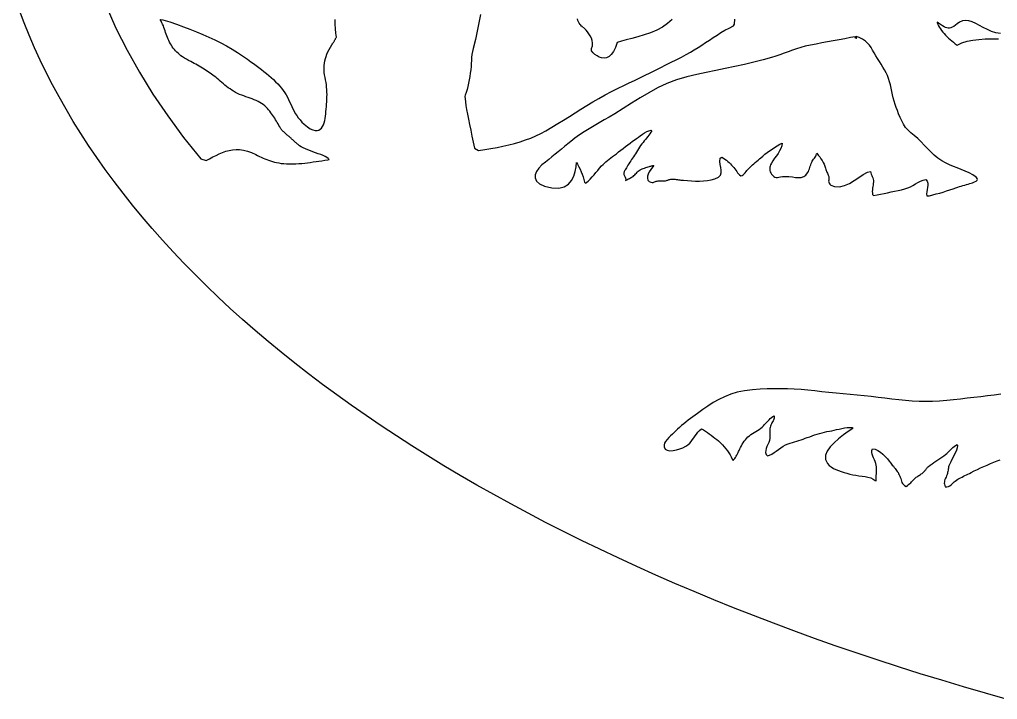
# Model space of a CAD drawing. Extents: x 0.3 to 24.3, y 0.4 to 12.4.
# Drawn here: x 0.49 to 6.41, y 1.11 to 5.23 of the extents above; entities that cross this region are included whole.
import ezdxf

# ---------------------------------------------------------------- set-up
doc = ezdxf.new("R2010")
doc.units = 0
doc.linetypes.add('0', pattern=[0])
doc.layers.add('1', color=7, linetype='0')

msp = doc.modelspace()

# ---------------------------------------------------------------- linework, layer by layer
at = {"layer": '1'}
for points in [[(6.474617, 1.112035), (6.340584, 1.149877), (6.207527, 1.188451), (6.075447, 1.22788), (5.944344, 1.268163), (5.814461, 1.3093), (5.68531, 1.351293), (5.557625, 1.394139), (5.430672, 1.437718), (5.305183, 1.482152), (5.180672, 1.527318), (5.057381, 1.573339), (4.93531, 1.620214), (4.814217, 1.667821), (4.694588, 1.716161), (4.57618, 1.765233), (4.458992, 1.81516), (4.343025, 1.865697), (4.228523, 1.917089), (4.115242, 1.969213), (4.003426, 2.021947), (3.89283, 2.075536), (3.783699, 2.129735), (3.676033, 2.184667), (3.569588, 2.240209), (3.464851, 2.296605), (3.361336, 2.35349), (3.259285, 2.411107), (3.158943, 2.469335), (3.059822, 2.528295), (2.96241, 2.587865), (2.866463, 2.647923), (2.77198, 2.708714), (2.679207, 2.770116), (2.587898, 2.832006), (2.498299, 2.894628), (2.410408, 2.957616), (2.323982, 3.021337), (2.239021, 3.085546), (2.156013, 3.150243), (2.074471, 3.21555), (1.994881, 3.281346), (1.916756, 3.347631), (1.84034, 3.414403), (1.765633, 3.481664), (1.692879, 3.549413), (1.62159, 3.61765), (1.552254, 3.686376), (1.484627, 3.755467), (1.418709, 3.824925), (1.3545, 3.894872), (1.292244, 3.965306), (1.231941, 4.035985), (1.173103, 4.107152), (1.116463, 4.178685), (1.061287, 4.250463), (1.008308, 4.322728), (0.957039, 4.395238), (0.907478, 4.468114), (0.859871, 4.541234), (0.814217, 4.61472), (0.770515, 4.688451), (0.728523, 4.762547), (0.688728, 4.836766), (0.650642, 4.911351), (0.61451, 4.98618), (0.580086, 5.061131), (0.547859, 5.136327), (0.517586, 5.211766), (0.489021, 5.28745)], [(1.012703, 5.314305), (1.073006, 5.179784), (1.140388, 5.046117), (1.215096, 4.912694), (1.297371, 4.780248), (1.386726, 4.64829), (1.482918, 4.517308), (1.587166, 4.386937), (1.619637, 4.378026), (1.639656, 4.388524), (1.659676, 4.3989), (1.679207, 4.408788), (1.698494, 4.418065), (1.718269, 4.426488), (1.738045, 4.433568), (1.758064, 4.439183), (1.77906, 4.442967), (1.800301, 4.444798), (1.822273, 4.444188), (1.845467, 4.441014), (1.869392, 4.434911), (1.895027, 4.425756), (1.920418, 4.413671), (1.931404, 4.408055), (1.942146, 4.402562), (1.953133, 4.397313), (1.963875, 4.392308), (1.975105, 4.387425), (1.986092, 4.382909), (1.997322, 4.378636), (2.009041, 4.37473), (2.021248, 4.37119), (2.033455, 4.367772), (2.046394, 4.364842), (2.060066, 4.362523), (2.073982, 4.360326), (2.089119, 4.358861), (2.105721, 4.35764), (2.125496, 4.35703), (2.144295, 4.356908), (2.162849, 4.357518), (2.180916, 4.358617), (2.198738, 4.360082), (2.216316, 4.361791), (2.233406, 4.363988), (2.250496, 4.366307), (2.26783, 4.368749), (2.285408, 4.371312), (2.302742, 4.373876), (2.32032, 4.376317), (2.338631, 4.378636), (2.357185, 4.380834), (2.36451, 4.384496), (2.35865, 4.390111), (2.350349, 4.395726), (2.339851, 4.401464), (2.3274, 4.407201), (2.313484, 4.41306), (2.298347, 4.418797), (2.282722, 4.424657), (2.266365, 4.430638), (2.25074, 4.436498), (2.235115, 4.442601), (2.220467, 4.448583), (2.207039, 4.454564), (2.19532, 4.460668), (2.185555, 4.466649), (2.180428, 4.470555), (2.176277, 4.473851), (2.172371, 4.477269), (2.168221, 4.480687), (2.164314, 4.484105), (2.160164, 4.487645), (2.156258, 4.491185), (2.152351, 4.494725), (2.148689, 4.498387), (2.144783, 4.501927), (2.140877, 4.505345), (2.137215, 4.508885), (2.133797, 4.512425), (2.130135, 4.515843), (2.126717, 4.518895), (2.12281, 4.522191), (2.119148, 4.525365), (2.115242, 4.528661), (2.110847, 4.532079), (2.106697, 4.535619), (2.102303, 4.539281), (2.097908, 4.542943), (2.093513, 4.546727), (2.089363, 4.550389), (2.085457, 4.554051), (2.081795, 4.557836), (2.078377, 4.561376), (2.075203, 4.564916), (2.072762, 4.568456), (2.07032, 4.572728), (2.065193, 4.581517), (2.06031, 4.590184), (2.055428, 4.598851), (2.050545, 4.607518), (2.045418, 4.616063), (2.040291, 4.624608), (2.03492, 4.633153), (2.029305, 4.641576), (2.023689, 4.650121), (2.01783, 4.658666), (2.011482, 4.667211), (2.004646, 4.675633), (1.99781, 4.684178), (1.990242, 4.692723), (1.982674, 4.701512), (1.974129, 4.709569), (1.964851, 4.716893), (1.955086, 4.723607), (1.944344, 4.729833), (1.933601, 4.735448), (1.922127, 4.740697), (1.910164, 4.74558), (1.897957, 4.75034), (1.885506, 4.754857), (1.873055, 4.759374), (1.860359, 4.76389), (1.84742, 4.768529), (1.834724, 4.773412), (1.822273, 4.778295), (1.809822, 4.784032), (1.797615, 4.790135), (1.785896, 4.796727), (1.774666, 4.803685), (1.763924, 4.811009), (1.753426, 4.818578), (1.743172, 4.82639), (1.733406, 4.834325), (1.723885, 4.842381), (1.714119, 4.850438), (1.704842, 4.858495), (1.695808, 4.866429), (1.686775, 4.874242), (1.677254, 4.88181), (1.668465, 4.889012), (1.65992, 4.89536), (1.651375, 4.901464), (1.643074, 4.907567), (1.634285, 4.913548), (1.625252, 4.919652), (1.616219, 4.925633), (1.606941, 4.931615), (1.597664, 4.937596), (1.587898, 4.943456), (1.577888, 4.949193), (1.567879, 4.955052), (1.557625, 4.960668), (1.547371, 4.966283), (1.536873, 4.971654), (1.525642, 4.977391), (1.512215, 4.984349), (1.499519, 4.991307), (1.488045, 4.998387), (1.477058, 5.005467), (1.467049, 5.012425), (1.457771, 5.019628), (1.449226, 5.026952), (1.44117, 5.034398), (1.43409, 5.042089), (1.42701, 5.050023), (1.420418, 5.058202), (1.414558, 5.066625), (1.408699, 5.075414), (1.403328, 5.084447), (1.397957, 5.093968), (1.393074, 5.103856), (1.38868, 5.113744), (1.384773, 5.123631), (1.381111, 5.133641), (1.377693, 5.143651), (1.374031, 5.153661), (1.370857, 5.163548), (1.367683, 5.173558), (1.364021, 5.183446), (1.360115, 5.193334), (1.355965, 5.202977), (1.351326, 5.212499), (1.346443, 5.222142), (1.341072, 5.23142), (1.357185, 5.230443), (1.399422, 5.216893), (1.440681, 5.202977), (1.481453, 5.188451), (1.521492, 5.173436), (1.560799, 5.157811), (1.598885, 5.141698), (1.636238, 5.125096), (1.672859, 5.107762), (1.708504, 5.08994), (1.742928, 5.071507), (1.776375, 5.052342), (1.808601, 5.032567), (1.839851, 5.012303), (1.869881, 4.991307), (1.890388, 4.976293), (1.906258, 4.964452), (1.922371, 4.952611), (1.93824, 4.94077), (1.953865, 4.928929), (1.969246, 4.916844), (1.984383, 4.904881), (1.999275, 4.892674), (2.01368, 4.880223), (2.027351, 4.867772), (2.040535, 4.855077), (2.052986, 4.842137), (2.065193, 4.828954), (2.07618, 4.815404), (2.086433, 4.801854), (2.095955, 4.788182), (2.104256, 4.77451), (2.111824, 4.760594), (2.11866, 4.746678), (2.125252, 4.732762), (2.131844, 4.718724), (2.138435, 4.704808), (2.145027, 4.69077), (2.152107, 4.676976), (2.159676, 4.663182), (2.167976, 4.649632), (2.177254, 4.636205), (2.187996, 4.623021), (2.199715, 4.610082), (2.213631, 4.596776), (2.232918, 4.581029), (2.250252, 4.569798), (2.265633, 4.562474), (2.279305, 4.558812), (2.291512, 4.558568), (2.30201, 4.561254), (2.310799, 4.566503), (2.318367, 4.574071), (2.324959, 4.58347), (2.330086, 4.594335), (2.33448, 4.60642), (2.337898, 4.619237), (2.340584, 4.632787), (2.342537, 4.646092), (2.344002, 4.660008), (2.345467, 4.674779), (2.346931, 4.689549), (2.348152, 4.704198), (2.349373, 4.718968), (2.350349, 4.733617), (2.351082, 4.748265), (2.351326, 4.762914), (2.35157, 4.777562), (2.351326, 4.792211), (2.350594, 4.806859), (2.349373, 4.821507), (2.347908, 4.836156), (2.345955, 4.850926), (2.343269, 4.865575), (2.340096, 4.880956), (2.337166, 4.896459), (2.335213, 4.911351), (2.334236, 4.926), (2.333992, 4.94016), (2.33448, 4.954076), (2.335945, 4.96787), (2.338387, 4.981542), (2.341805, 4.995091), (2.345955, 5.008641), (2.351082, 5.022313), (2.35743, 5.036229), (2.36451, 5.050023), (2.37281, 5.064549), (2.381844, 5.079076), (2.38575, 5.084935), (2.387459, 5.087743), (2.389412, 5.09055), (2.391121, 5.093358), (2.39283, 5.096288), (2.394539, 5.099095), (2.396248, 5.102025), (2.397713, 5.104955), (2.399422, 5.107762), (2.400887, 5.110692), (2.402351, 5.113622), (2.403816, 5.116429), (2.405281, 5.119359), (2.406746, 5.122167), (2.408211, 5.125096), (2.405525, 5.149755), (2.403328, 5.176366), (2.401863, 5.204076), (2.401131, 5.232396)], [(3.281013, 5.262303), (3.2649, 5.181127), (3.250252, 5.111669), (3.238045, 5.056981), (3.229988, 5.019994), (3.227303, 5.001073), (3.226814, 4.984227), (3.225838, 4.966161), (3.224373, 4.946996), (3.222176, 4.92722), (3.219734, 4.906957), (3.216805, 4.886449), (3.213387, 4.865941), (3.209236, 4.845922), (3.204597, 4.826268), (3.199715, 4.807714), (3.194344, 4.790135), (3.18824, 4.774022), (3.187508, 4.765111), (3.187996, 4.751561), (3.189949, 4.733617), (3.193123, 4.711766), (3.197029, 4.68662), (3.202156, 4.658422), (3.208015, 4.627904), (3.214851, 4.595067), (3.222176, 4.560643), (3.2295, 4.525243), (3.237556, 4.488866), (3.245613, 4.452367), (3.270027, 4.438329), (3.307625, 4.444066), (3.344978, 4.45017), (3.381599, 4.457006), (3.417488, 4.46433), (3.452888, 4.472508), (3.487556, 4.48142), (3.521492, 4.491185), (3.554207, 4.502049), (3.586189, 4.51389), (3.617195, 4.526952), (3.646736, 4.541112), (3.676277, 4.557225), (3.713142, 4.578832), (3.749031, 4.600804), (3.784676, 4.622777), (3.819832, 4.644872), (3.854988, 4.667089), (3.890144, 4.689061), (3.925545, 4.711034), (3.961678, 4.73264), (3.998299, 4.754003), (4.035896, 4.774999), (4.074715, 4.795751), (4.114754, 4.815892), (4.14991, 4.832616), (4.182137, 4.847875), (4.214119, 4.863256), (4.246101, 4.878758), (4.278084, 4.894261), (4.310066, 4.909764), (4.341805, 4.925267), (4.373543, 4.941136), (4.405037, 4.956761), (4.436531, 4.972508), (4.467781, 4.9885), (4.498543, 5.004369), (4.528328, 5.01975), (4.552742, 5.033177), (4.576424, 5.047338), (4.599617, 5.061986), (4.622566, 5.077001), (4.645515, 5.092259), (4.668221, 5.10764), (4.69117, 5.122899), (4.714363, 5.137914), (4.738045, 5.152562), (4.762459, 5.166722), (4.787849, 5.180272), (4.813972, 5.192845), (4.820564, 5.203221), (4.820808, 5.213475), (4.821785, 5.223973), (4.822762, 5.234715)], [(4.441658, 5.232274), (4.415291, 5.207372), (4.384041, 5.186009), (4.349373, 5.167577), (4.312019, 5.151952), (4.273933, 5.138646), (4.235603, 5.127416), (4.198738, 5.117406), (4.164803, 5.108739), (4.135017, 5.100804), (4.109871, 5.093358), (4.099373, 5.062352), (4.08741, 5.037694), (4.073982, 5.019628), (4.060066, 5.007298), (4.045174, 5.000218), (4.030281, 4.997655), (4.015388, 4.998998), (4.000984, 5.003514), (3.987312, 5.010839), (3.974861, 5.019994), (3.963631, 5.03037), (3.954109, 5.041356), (3.954842, 5.055516), (3.959724, 5.072118), (3.960701, 5.088475), (3.958504, 5.104222), (3.953377, 5.119115), (3.946541, 5.133153), (3.938484, 5.145848), (3.929695, 5.157323), (3.92115, 5.166966), (3.913338, 5.174901), (3.906746, 5.18076), (3.902596, 5.184422), (3.901375, 5.185521), (3.900398, 5.186376), (3.897713, 5.188573), (3.894051, 5.192113), (3.889656, 5.196874), (3.884773, 5.202611), (3.879646, 5.209569), (3.875008, 5.217259), (3.871101, 5.225926), (3.868416, 5.235204)], [(6.43116, 5.146703), (6.40406, 5.151219), (6.377449, 5.15952), (6.352303, 5.170384), (6.327644, 5.182714), (6.304207, 5.195287), (6.281746, 5.207128), (6.260262, 5.217015), (6.23951, 5.223973), (6.219978, 5.226659), (6.20118, 5.224217), (6.183601, 5.215428), (6.170174, 5.205297), (6.158455, 5.196874), (6.148201, 5.19016), (6.138924, 5.185033), (6.130379, 5.181615), (6.122566, 5.179906), (6.114754, 5.179784), (6.106941, 5.181005), (6.098885, 5.183934), (6.089851, 5.188329), (6.079842, 5.194188), (6.068611, 5.201512), (6.055672, 5.210179), (6.047127, 5.216039), (6.047371, 5.214818), (6.047859, 5.213719), (6.048347, 5.212621), (6.048836, 5.2114), (6.049324, 5.210301), (6.049568, 5.209203), (6.050056, 5.208104), (6.050301, 5.206883), (6.051033, 5.205907), (6.051521, 5.204686), (6.05201, 5.20371), (6.052498, 5.202367), (6.052742, 5.20139), (6.05616, 5.194188), (6.061775, 5.184178), (6.067635, 5.174413), (6.074471, 5.164891), (6.081795, 5.155492), (6.089607, 5.146337), (6.097908, 5.137181), (6.106941, 5.128392), (6.115974, 5.119481), (6.126228, 5.110936), (6.136482, 5.102269), (6.147224, 5.093846), (6.157967, 5.085423), (6.169441, 5.077001), (6.197762, 5.089574), (6.2295, 5.099706), (6.264168, 5.106908), (6.300789, 5.111669), (6.339119, 5.114476), (6.379158, 5.115575), (6.419685, 5.115697)], [(6.43409, 2.962132), (6.393562, 2.956639), (6.352791, 2.951268), (6.312019, 2.946263), (6.271004, 2.941381), (6.229988, 2.936742), (6.188972, 2.932225), (6.147713, 2.927587), (6.106209, 2.92307), (6.062996, 2.919286), (6.02076, 2.917211), (5.979256, 2.916844), (5.93824, 2.917943), (5.897469, 2.920262), (5.856453, 2.923436), (5.815681, 2.927587), (5.773933, 2.932103), (5.731941, 2.937352), (5.689705, 2.942357), (5.647713, 2.946996), (5.605476, 2.951268), (5.56324, 2.955174), (5.52076, 2.959081), (5.478035, 2.962987), (5.435555, 2.967137), (5.392342, 2.97141), (5.349617, 2.976293), (5.306648, 2.981664), (5.264656, 2.98618), (5.223396, 2.98972), (5.182625, 2.992284), (5.141853, 2.993871), (5.101326, 2.994481), (5.060066, 2.994359), (5.01783, 2.99326), (4.974861, 2.991185), (4.929451, 2.988256), (4.881355, 2.982152), (4.83741, 2.972997), (4.797127, 2.960912), (4.759773, 2.946263), (4.724617, 2.929296), (4.691414, 2.910497), (4.659431, 2.889867), (4.627693, 2.868016), (4.595955, 2.844945), (4.581062, 2.834203), (4.567146, 2.823949), (4.55323, 2.813695), (4.539314, 2.803441), (4.525887, 2.792943), (4.512703, 2.782201), (4.499763, 2.771581), (4.487312, 2.760472), (4.475349, 2.748998), (4.465584, 2.739476), (4.455574, 2.730199), (4.444344, 2.720067), (4.432869, 2.709325), (4.421638, 2.698216), (4.411385, 2.686986), (4.40284, 2.675878), (4.396736, 2.665013), (4.393318, 2.654759), (4.394051, 2.642308), (4.400887, 2.629491), (4.413094, 2.621922), (4.429207, 2.618871), (4.448006, 2.619725), (4.468025, 2.623631), (4.488533, 2.629857), (4.50782, 2.637547), (4.524666, 2.646092), (4.538338, 2.654637), (4.549324, 2.665013), (4.558601, 2.675756), (4.566658, 2.686742), (4.574226, 2.69785), (4.581306, 2.709081), (4.589119, 2.720189), (4.597908, 2.730931), (4.608406, 2.741429), (4.620369, 2.751439), (4.632576, 2.74558), (4.644295, 2.737035), (4.656013, 2.728734), (4.667732, 2.720555), (4.679207, 2.712499), (4.690681, 2.704198), (4.701668, 2.696019), (4.712654, 2.687474), (4.722664, 2.678563), (4.734627, 2.667577), (4.74659, 2.655614), (4.75782, 2.643529), (4.768074, 2.631444), (4.777351, 2.619237), (4.78614, 2.606664), (4.793465, 2.59409), (4.800056, 2.581273), (4.80616, 2.567967), (4.811531, 2.559667), (4.817146, 2.564916), (4.822273, 2.571141), (4.826912, 2.578099), (4.831062, 2.585546), (4.834969, 2.593114), (4.838631, 2.600682), (4.841805, 2.607762), (4.844978, 2.614354), (4.847908, 2.620214), (4.852547, 2.629613), (4.85743, 2.639012), (4.862312, 2.648534), (4.867683, 2.658055), (4.873299, 2.667455), (4.879158, 2.67661), (4.886238, 2.685521), (4.893562, 2.694066), (4.901619, 2.702367), (4.910896, 2.709569), (4.920174, 2.716405), (4.929939, 2.722997), (4.939949, 2.729222), (4.949959, 2.735448), (4.959969, 2.741918), (4.969734, 2.748509), (4.979256, 2.755345), (4.987556, 2.762792), (4.995613, 2.770482), (5.002937, 2.777806), (5.010017, 2.785131), (5.016853, 2.792455), (5.023445, 2.799657), (5.030281, 2.806737), (5.037117, 2.813695), (5.045174, 2.820531), (5.053474, 2.827001), (5.061287, 2.831029), (5.061531, 2.823827), (5.060555, 2.817113), (5.05909, 2.811009), (5.056648, 2.80515), (5.053719, 2.799535), (5.050789, 2.793797), (5.047371, 2.787816), (5.043953, 2.78159), (5.041023, 2.774755), (5.038338, 2.767674), (5.036385, 2.760228), (5.035164, 2.752782), (5.034431, 2.745214), (5.033943, 2.737645), (5.033943, 2.729833), (5.034187, 2.72202), (5.034187, 2.71433), (5.034431, 2.706639), (5.034187, 2.695165), (5.031746, 2.681981), (5.027351, 2.669408), (5.022224, 2.657201), (5.016853, 2.645116), (5.012459, 2.633153), (5.009285, 2.620946), (5.008308, 2.608617), (5.011238, 2.595799), (5.019539, 2.587865), (5.032967, 2.592381), (5.046394, 2.599217), (5.059822, 2.607518), (5.073494, 2.616918), (5.087166, 2.626805), (5.10157, 2.636815), (5.11573, 2.64597), (5.130135, 2.654271), (5.145271, 2.660741), (5.157967, 2.66538), (5.170662, 2.669652), (5.183846, 2.673802), (5.197029, 2.677831), (5.210457, 2.681859), (5.22364, 2.685887), (5.23658, 2.690038), (5.249275, 2.69431), (5.261482, 2.698949), (5.276131, 2.704198), (5.291023, 2.709325), (5.305916, 2.714452), (5.320564, 2.719335), (5.335457, 2.724095), (5.350349, 2.728246), (5.364998, 2.73203), (5.37989, 2.735326), (5.394783, 2.738133), (5.408943, 2.740453), (5.423347, 2.743382), (5.438484, 2.746922), (5.454597, 2.750707), (5.470711, 2.754247), (5.487068, 2.757176), (5.503181, 2.759252), (5.518562, 2.759984), (5.532722, 2.75913), (5.537361, 2.75327), (5.509773, 2.735082), (5.479988, 2.714574), (5.450691, 2.691991), (5.423103, 2.667821), (5.399666, 2.642797), (5.382088, 2.61704), (5.372322, 2.591405), (5.372322, 2.565892), (5.384285, 2.541356), (5.394539, 2.530126), (5.406258, 2.520726), (5.419685, 2.512303), (5.434334, 2.504857), (5.450203, 2.498265), (5.467049, 2.492406), (5.483894, 2.486913), (5.501472, 2.482152), (5.518562, 2.477391), (5.536385, 2.473363), (5.554695, 2.470311), (5.573738, 2.467626), (5.592781, 2.465062), (5.611336, 2.462132), (5.628914, 2.458592), (5.645515, 2.453954), (5.660408, 2.447606), (5.672615, 2.439549), (5.679207, 2.437474), (5.678963, 2.447972), (5.679207, 2.458348), (5.679451, 2.468846), (5.679695, 2.479222), (5.679939, 2.489598), (5.679939, 2.500218), (5.679939, 2.510594), (5.679939, 2.521214), (5.679207, 2.531713), (5.67701, 2.542089), (5.673103, 2.552953), (5.668221, 2.564061), (5.662849, 2.575292), (5.657967, 2.586644), (5.65406, 2.597997), (5.652351, 2.608861), (5.653084, 2.619481), (5.657234, 2.629735), (5.672371, 2.628392), (5.688972, 2.621312), (5.704597, 2.61118), (5.71949, 2.598729), (5.733406, 2.584935), (5.746346, 2.570653), (5.75782, 2.556371), (5.76783, 2.543309), (5.776375, 2.532079), (5.782722, 2.52451), (5.787849, 2.518163), (5.792976, 2.511815), (5.797859, 2.505589), (5.802254, 2.49912), (5.806648, 2.492772), (5.811043, 2.486302), (5.814705, 2.479711), (5.818367, 2.472875), (5.822029, 2.465795), (5.824715, 2.45847), (5.827156, 2.45078), (5.829109, 2.442967), (5.831551, 2.435033), (5.834236, 2.427464), (5.838142, 2.42014), (5.843513, 2.413671), (5.850838, 2.407689), (5.860115, 2.402806), (5.868172, 2.408666), (5.875252, 2.414403), (5.881599, 2.420018), (5.887703, 2.425511), (5.893074, 2.430882), (5.898689, 2.436498), (5.90406, 2.442113), (5.910164, 2.44785), (5.916756, 2.454076), (5.921394, 2.458348), (5.926033, 2.461766), (5.930672, 2.465184), (5.936043, 2.468358), (5.94117, 2.471654), (5.946297, 2.475072), (5.951668, 2.478246), (5.956551, 2.481542), (5.961433, 2.485082), (5.965828, 2.488988), (5.970222, 2.492894), (5.97364, 2.496556), (5.976326, 2.50034), (5.978767, 2.504003), (5.981209, 2.507665), (5.98365, 2.511205), (5.98658, 2.514989), (5.989998, 2.518773), (5.995857, 2.523412), (6.006111, 2.531957), (6.017097, 2.54038), (6.028572, 2.548558), (6.040291, 2.556493), (6.052498, 2.564549), (6.064217, 2.572362), (6.076424, 2.580297), (6.087654, 2.588231), (6.09864, 2.596288), (6.106453, 2.603002), (6.113777, 2.609715), (6.120857, 2.616673), (6.127937, 2.623754), (6.135262, 2.630712), (6.142586, 2.63767), (6.150642, 2.644383), (6.159187, 2.650609), (6.168465, 2.65659), (6.171883, 2.650731), (6.169197, 2.637181), (6.164803, 2.623143), (6.158699, 2.608983), (6.151863, 2.594579), (6.144295, 2.580174), (6.136726, 2.566136), (6.12989, 2.55222), (6.123787, 2.538671), (6.119637, 2.527928), (6.117683, 2.520848), (6.116219, 2.514012), (6.114998, 2.507298), (6.114021, 2.500707), (6.112801, 2.493993), (6.11158, 2.487523), (6.109871, 2.480809), (6.107918, 2.474095), (6.105232, 2.467259), (6.10157, 2.459569), (6.098396, 2.452001), (6.095467, 2.444798), (6.093025, 2.437596), (6.09156, 2.430394), (6.091072, 2.423192), (6.09156, 2.415746), (6.093513, 2.408055), (6.097176, 2.399999), (6.106941, 2.399755), (6.116707, 2.402928), (6.125008, 2.407079), (6.132088, 2.412084), (6.13868, 2.417699), (6.144783, 2.42368), (6.150887, 2.429662), (6.15699, 2.435521), (6.164558, 2.441258), (6.172371, 2.446141), (6.180916, 2.45078), (6.189705, 2.455297), (6.198738, 2.459691), (6.207527, 2.464086), (6.21656, 2.46848), (6.225594, 2.472875), (6.234627, 2.477147), (6.242928, 2.481542), (6.25367, 2.487035), (6.272469, 2.496434), (6.291756, 2.505712), (6.311287, 2.514745), (6.331306, 2.523656), (6.351326, 2.532323), (6.371346, 2.540746), (6.391365, 2.549047), (6.41114, 2.556981), (6.430672, 2.564549)]]:
    msp.add_lwpolyline(points, dxfattribs=at)
msp.add_lwpolyline([(4.356941, 4.254003), (4.36158, 4.254247), (4.366463, 4.254369), (4.371346, 4.254247), (4.376472, 4.254247), (4.381599, 4.254125), (4.386971, 4.254125), (4.392097, 4.254369), (4.397224, 4.254613), (4.402351, 4.255345), (4.407478, 4.256444), (4.411873, 4.257787), (4.416267, 4.259374), (4.420418, 4.260839), (4.424568, 4.262181), (4.429451, 4.263402), (4.434334, 4.264134), (4.440437, 4.264501), (4.446541, 4.264867), (4.452888, 4.264745), (4.459969, 4.264134), (4.467049, 4.26328), (4.474373, 4.262181), (4.481697, 4.261205), (4.488777, 4.260106), (4.495613, 4.259252), (4.511726, 4.257665), (4.536385, 4.255467), (4.560555, 4.254003), (4.584969, 4.253148), (4.609138, 4.25327), (4.633064, 4.254491), (4.656258, 4.257176), (4.679207, 4.261205), (4.701912, 4.26682), (4.723396, 4.276586), (4.735359, 4.288793), (4.739998, 4.303075), (4.739754, 4.318944), (4.736824, 4.336156), (4.73365, 4.3541), (4.731697, 4.372533), (4.733894, 4.39121), (4.742683, 4.397435), (4.752937, 4.392552), (4.762703, 4.386571), (4.771492, 4.379735), (4.779793, 4.372289), (4.787849, 4.364476), (4.795418, 4.356664), (4.802986, 4.349217), (4.810066, 4.342015), (4.816414, 4.335423), (4.822273, 4.327977), (4.827888, 4.319798), (4.833504, 4.31162), (4.839119, 4.303563), (4.844978, 4.296361), (4.851326, 4.290135), (4.858406, 4.285131), (4.865974, 4.286229), (4.87281, 4.291234), (4.879158, 4.297215), (4.884773, 4.303563), (4.890144, 4.310155), (4.895515, 4.316991), (4.900887, 4.323583), (4.906502, 4.330052), (4.912605, 4.336156), (4.920906, 4.343602), (4.929207, 4.351048), (4.937752, 4.358373), (4.946297, 4.365575), (4.954597, 4.372777), (4.963142, 4.379979), (4.971687, 4.387181), (4.980476, 4.394506), (4.991707, 4.404149), (5.00489, 4.415135), (5.018562, 4.425878), (5.032967, 4.436376), (5.047615, 4.44663), (5.062752, 4.456517), (5.078133, 4.466283), (5.094002, 4.47556), (5.108894, 4.48264), (5.106697, 4.466649), (5.10157, 4.450902), (5.093758, 4.435643), (5.08448, 4.420506), (5.073982, 4.405492), (5.063484, 4.390721), (5.053474, 4.375829), (5.044197, 4.361424), (5.03907, 4.351048), (5.036385, 4.343968), (5.034676, 4.337132), (5.033699, 4.330297), (5.033699, 4.323461), (5.034676, 4.316747), (5.036873, 4.309667), (5.040291, 4.302831), (5.045174, 4.29514), (5.052254, 4.286107), (5.058846, 4.280126), (5.065437, 4.276586), (5.072273, 4.275243), (5.079842, 4.275365), (5.088631, 4.276464), (5.09864, 4.27805), (5.110603, 4.279881), (5.129158, 4.28098), (5.150398, 4.280004), (5.170906, 4.277684), (5.190193, 4.275243), (5.20826, 4.2739), (5.225105, 4.274999), (5.239998, 4.279637), (5.252937, 4.289159), (5.263435, 4.303319), (5.267586, 4.311009), (5.271248, 4.318822), (5.274178, 4.326756), (5.276863, 4.334813), (5.279549, 4.342992), (5.282234, 4.351048), (5.28492, 4.359349), (5.288338, 4.367284), (5.291756, 4.37412), (5.295418, 4.380101), (5.299568, 4.385961), (5.303963, 4.39182), (5.308113, 4.397679), (5.312019, 4.403661), (5.314949, 4.410131), (5.316902, 4.417089), (5.318855, 4.422093), (5.328133, 4.410497), (5.336678, 4.399266), (5.344246, 4.38828), (5.351082, 4.377416), (5.357185, 4.366429), (5.362556, 4.355199), (5.366951, 4.34348), (5.371101, 4.331029), (5.373055, 4.323339), (5.375008, 4.317967), (5.377449, 4.31223), (5.380379, 4.306371), (5.383064, 4.300389), (5.385994, 4.294652), (5.388191, 4.289159), (5.3899, 4.284276), (5.390877, 4.279759), (5.391609, 4.272679), (5.391365, 4.265599), (5.390877, 4.258641), (5.390633, 4.251927), (5.391121, 4.245458), (5.393318, 4.239476), (5.397224, 4.233861), (5.404305, 4.228856), (5.426521, 4.219945), (5.456551, 4.218236), (5.48658, 4.225316), (5.516365, 4.238744), (5.545662, 4.256078), (5.573982, 4.274755), (5.600594, 4.292455), (5.625984, 4.306127), (5.645027, 4.31162), (5.646248, 4.302831), (5.648445, 4.294774), (5.651375, 4.287206), (5.654793, 4.279881), (5.657967, 4.272435), (5.660652, 4.264623), (5.662117, 4.256444), (5.662117, 4.247411), (5.66114, 4.238256), (5.659676, 4.228978), (5.658211, 4.219213), (5.656746, 4.209325), (5.655525, 4.199437), (5.655037, 4.189427), (5.655525, 4.179784), (5.65699, 4.170629), (5.663338, 4.164525), (5.683846, 4.169408), (5.704597, 4.173924), (5.726082, 4.178319), (5.747322, 4.182469), (5.769051, 4.186742), (5.790291, 4.190892), (5.811531, 4.195287), (5.832039, 4.200047), (5.851814, 4.205297), (5.869392, 4.211644), (5.885994, 4.218968), (5.901375, 4.226903), (5.916512, 4.235204), (5.931404, 4.243627), (5.947029, 4.251561), (5.963631, 4.25913), (5.979988, 4.262425), (5.987801, 4.251927), (5.991463, 4.240209), (5.991951, 4.227635), (5.990486, 4.214452), (5.987801, 4.200902), (5.985359, 4.187718), (5.984138, 4.174901), (5.984871, 4.162694), (6.00074, 4.163426), (6.02198, 4.169042), (6.042976, 4.174779), (6.063484, 4.180638), (6.083992, 4.18662), (6.104256, 4.192845), (6.124275, 4.199315), (6.144295, 4.206029), (6.162117, 4.212499), (6.172371, 4.215917), (6.182869, 4.21909), (6.193367, 4.222264), (6.204109, 4.225194), (6.214851, 4.228246), (6.225594, 4.231297), (6.236336, 4.234471), (6.24659, 4.237889), (6.261238, 4.242894), (6.274422, 4.248143), (6.283943, 4.253026), (6.290291, 4.257787), (6.292732, 4.26267), (6.291267, 4.268285), (6.286385, 4.274266), (6.27784, 4.281468), (6.263435, 4.290746), (6.240974, 4.303197), (6.217537, 4.313939), (6.194099, 4.323583), (6.16993, 4.33286), (6.146248, 4.342015), (6.122566, 4.351903), (6.099373, 4.363011), (6.076912, 4.375951), (6.052986, 4.392308), (6.030525, 4.410497), (6.009529, 4.429784), (5.98951, 4.449803), (5.970222, 4.470067), (5.950935, 4.490209), (5.930672, 4.510106), (5.909431, 4.529027), (5.888191, 4.545873), (5.87159, 4.560765), (5.857185, 4.578221), (5.844246, 4.597508), (5.833015, 4.618016), (5.82325, 4.63889), (5.814705, 4.659886), (5.806892, 4.680028), (5.800301, 4.698339), (5.793221, 4.717137), (5.787117, 4.736669), (5.78199, 4.756322), (5.77784, 4.776097), (5.773933, 4.795995), (5.770027, 4.81577), (5.765388, 4.835668), (5.760262, 4.855199), (5.754158, 4.874242), (5.747078, 4.892186), (5.738777, 4.909642), (5.729744, 4.926854), (5.719734, 4.943822), (5.709236, 4.96079), (5.698494, 4.977757), (5.687508, 4.994725), (5.676521, 5.012181), (5.666512, 5.029637), (5.657234, 5.046239), (5.648201, 5.06162), (5.638191, 5.075902), (5.626717, 5.089208), (5.613045, 5.101537), (5.596199, 5.112889), (5.575203, 5.123265), (5.557137, 5.129491), (5.55616, 5.127416), (5.555672, 5.125585), (5.555672, 5.123998), (5.555916, 5.122533), (5.556648, 5.12119), (5.557869, 5.120091), (5.559578, 5.119115), (5.561287, 5.118505), (5.561531, 5.118382), (5.560799, 5.118505), (5.559578, 5.118627), (5.558113, 5.118749), (5.556404, 5.118993), (5.554939, 5.118993), (5.553474, 5.119359), (5.552986, 5.119359), (5.552742, 5.119603), (5.552742, 5.120458), (5.552498, 5.121434), (5.552498, 5.122289), (5.55201, 5.123509), (5.551765, 5.124486), (5.551521, 5.125463), (5.551277, 5.126561), (5.550545, 5.127904), (5.523201, 5.121922), (5.488777, 5.114964), (5.454109, 5.108373), (5.418953, 5.102269), (5.384041, 5.096166), (5.349373, 5.090062), (5.314705, 5.08347), (5.279793, 5.076634), (5.248299, 5.069432), (5.222176, 5.06223), (5.196541, 5.054051), (5.17115, 5.045384), (5.14576, 5.036351), (5.120857, 5.027196), (5.095467, 5.018163), (5.07032, 5.009496), (5.044441, 5.001561), (4.994148, 4.987157), (4.937752, 4.972508), (4.880379, 4.958959), (4.822762, 4.946263), (4.764656, 4.934056), (4.706551, 4.922215), (4.648933, 4.910619), (4.591316, 4.898656), (4.531502, 4.885472), (4.469246, 4.866918), (4.410164, 4.843846), (4.354012, 4.817113), (4.300301, 4.787694), (4.248299, 4.756566), (4.197273, 4.724462), (4.146492, 4.692113), (4.095711, 4.660863), (4.061531, 4.641088), (4.030769, 4.623509), (3.999763, 4.605809), (3.96949, 4.588109), (3.939217, 4.570043), (3.90992, 4.55161), (3.881111, 4.532323), (3.852791, 4.512303), (3.828621, 4.493382), (3.809822, 4.477757), (3.790779, 4.462132), (3.771736, 4.44663), (3.752449, 4.431005), (3.733162, 4.415502), (3.714119, 4.399755), (3.694588, 4.384007), (3.674812, 4.36826), (3.65406, 4.351048), (3.635506, 4.331883), (3.62159, 4.311864), (3.613289, 4.291722), (3.612556, 4.271703), (3.620613, 4.253148), (3.638924, 4.236424), (3.669197, 4.222142), (3.713387, 4.211278), (3.755379, 4.209691), (3.788826, 4.217748), (3.814217, 4.233739), (3.833015, 4.255834), (3.846199, 4.281957), (3.854988, 4.310399), (3.860115, 4.338964), (3.862556, 4.366185), (3.869392, 4.355809), (3.876961, 4.340062), (3.884285, 4.324559), (3.890877, 4.309178), (3.89698, 4.293797), (3.902596, 4.278295), (3.907234, 4.262425), (3.910896, 4.246312), (3.918465, 4.240453), (3.933357, 4.252416), (3.946785, 4.264867), (3.958748, 4.277684), (3.970222, 4.290746), (3.980965, 4.304173), (3.991951, 4.317479), (4.003181, 4.331029), (4.015388, 4.344579), (4.023933, 4.353856), (4.032478, 4.362157), (4.041756, 4.370336), (4.051277, 4.37827), (4.061287, 4.386083), (4.071297, 4.393773), (4.082039, 4.401586), (4.092537, 4.409398), (4.1045, 4.418309), (4.118416, 4.429173), (4.132332, 4.439916), (4.146248, 4.45078), (4.15992, 4.461644), (4.17408, 4.472386), (4.18824, 4.483129), (4.203133, 4.493749), (4.218513, 4.504125), (4.227547, 4.510716), (4.237801, 4.518529), (4.249519, 4.52744), (4.262215, 4.536473), (4.275398, 4.545018), (4.28907, 4.552464), (4.30201, 4.557958), (4.314705, 4.561009), (4.319344, 4.557591), (4.313972, 4.548924), (4.308113, 4.540135), (4.301521, 4.531224), (4.29493, 4.522435), (4.287605, 4.513646), (4.280525, 4.504735), (4.273445, 4.496068), (4.266121, 4.487523), (4.258308, 4.478002), (4.250984, 4.468236), (4.244392, 4.45847), (4.238289, 4.448583), (4.23243, 4.438695), (4.226814, 4.428807), (4.220955, 4.41892), (4.214607, 4.409154), (4.208748, 4.399999), (4.203133, 4.391576), (4.197273, 4.383275), (4.191658, 4.374974), (4.185799, 4.366673), (4.180672, 4.358373), (4.175056, 4.34995), (4.169685, 4.341283), (4.165047, 4.332494), (4.161385, 4.326756), (4.158455, 4.321996), (4.155769, 4.317967), (4.153816, 4.314305), (4.152107, 4.310643), (4.150887, 4.306859), (4.150398, 4.302709), (4.150398, 4.297826), (4.150154, 4.292821), (4.151131, 4.288671), (4.153328, 4.28452), (4.156013, 4.28037), (4.158699, 4.276097), (4.160896, 4.271459), (4.161873, 4.266454), (4.161629, 4.260961), (4.159431, 4.254857), (4.163826, 4.257665), (4.168709, 4.260716), (4.173836, 4.263768), (4.178963, 4.266576), (4.184334, 4.269261), (4.189705, 4.272069), (4.194832, 4.274999), (4.200203, 4.277928), (4.205574, 4.281468), (4.211189, 4.285985), (4.216316, 4.29099), (4.221443, 4.296361), (4.22657, 4.301488), (4.231453, 4.306981), (4.236824, 4.311986), (4.242195, 4.316625), (4.24781, 4.320775), (4.25367, 4.323705), (4.260017, 4.326512), (4.267097, 4.32932), (4.274666, 4.332006), (4.282234, 4.334569), (4.290291, 4.337132), (4.297859, 4.33933), (4.304939, 4.341283), (4.310066, 4.342626), (4.313484, 4.343602), (4.316658, 4.344457), (4.319344, 4.345189), (4.322273, 4.345799), (4.324959, 4.34641), (4.327644, 4.346898), (4.329842, 4.347508), (4.332527, 4.347997), (4.322517, 4.336278), (4.312996, 4.323094), (4.304207, 4.3093), (4.297615, 4.295384), (4.293709, 4.282079), (4.292976, 4.269994), (4.29615, 4.259374), (4.304207, 4.251195), (4.313972, 4.246678), (4.320808, 4.245091), (4.326668, 4.244969), (4.331551, 4.245946), (4.336189, 4.247533), (4.340828, 4.249608), (4.345467, 4.251561), (4.350838, 4.25327)], close=True, dxfattribs=at)

doc.saveas('drawing.dxf')
